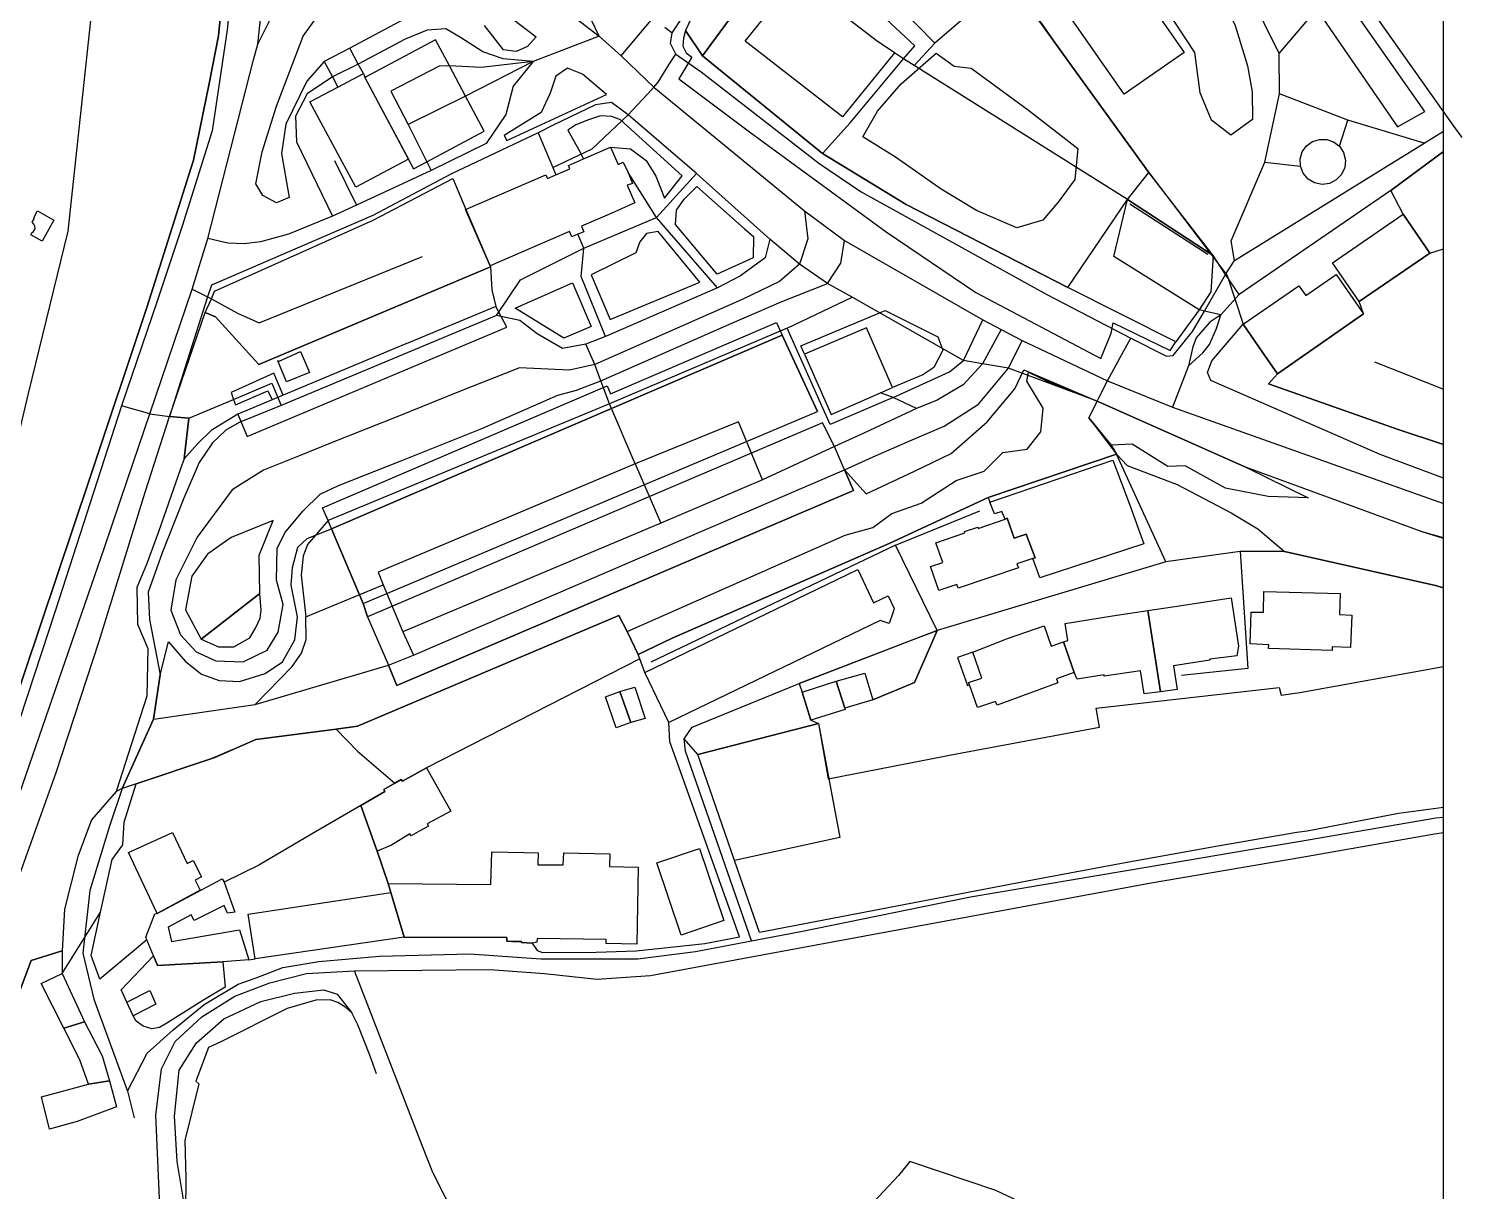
# Model space of a CAD drawing. Header units: millimetres. Extents: x 2635158 to 2636580, y 5834609 to 5836244.
# Drawn here: x 2636251 to 2636579.7, y 5835239.5 to 5835506.2 of the extents above; entities that cross this region are included whole.
import ezdxf

# ---------------------------------------------------------------- set-up
doc = ezdxf.new("R2010")
doc.units = ezdxf.units.MM
for name, color, linetype in [('IRT_OpenStreetMap_Vector geometry_amenity_car_wash', 44, 'Continuous'), ('IRT_OpenStreetMap_Vector geometry_amenity_fuel', 44, 'Continuous'), ('IRT_OpenStreetMap_Vector geometry_amenity_hospital', 44, 'Continuous'), ('IRT_OpenStreetMap_Vector geometry_amenity_parking', 44, 'Continuous'), ('IRT_OpenStreetMap_Vector geometry_amenity_school', 44, 'Continuous'), ('IRT_OpenStreetMap_Vector geometry_amenity_taxi', 44, 'Continuous'), ('IRT_OpenStreetMap_Vector geometry_barrier_fence', 90, 'Continuous'), ('IRT_OpenStreetMap_Vector geometry_barrier_kerb', 90, 'Continuous'), ('IRT_OpenStreetMap_Vector geometry_barrier_retaining_wall', 90, 'Continuous'), ('IRT_OpenStreetMap_Vector geometry_barrier_wall', 90, 'Continuous'), ('IRT_OpenStreetMap_Vector geometry_building_civic', 10, 'Continuous'), ('IRT_OpenStreetMap_Vector geometry_building_garage', 10, 'Continuous'), ('IRT_OpenStreetMap_Vector geometry_building_hospital', 10, 'Continuous'), ('IRT_OpenStreetMap_Vector geometry_building_industrial', 10, 'Continuous'), ('IRT_OpenStreetMap_Vector geometry_building_residential', 10, 'Continuous'), ('IRT_OpenStreetMap_Vector geometry_building_school', 10, 'Continuous'), ('IRT_OpenStreetMap_Vector geometry_building_service', 10, 'Continuous'), ('IRT_OpenStreetMap_Vector geometry_building_yes', 10, 'Continuous'), ('IRT_OpenStreetMap_Vector geometry_highway_platform', 220, 'Continuous'), ('IRT_OpenStreetMap_Vector geometry_highway_residential', 220, 'Continuous'), ('IRT_OpenStreetMap_Vector geometry_highway_secondary', 220, 'Continuous'), ('IRT_OpenStreetMap_Vector geometry_highway_secondary_link', 220, 'Continuous'), ('IRT_OpenStreetMap_Vector geometry_highway_service', 220, 'Continuous'), ('IRT_OpenStreetMap_Vector geometry_highway_steps', 220, 'Continuous'), ('IRT_OpenStreetMap_Vector geometry_landuse_grass', 60, 'Continuous'), ('IRT_OpenStreetMap_Vector geometry_landuse_residential', 60, 'Continuous'), ('IRT_OpenStreetMap_Vector geometry_leisure_garden', 82, 'Continuous'), ('IRT_OpenStreetMap_Vector geometry_leisure_pitch', 82, 'Continuous'), ('IRT_OpenStreetMap_Vector geometry_natural_cliff', 72, 'Continuous'), ('IRT_OpenStreetMap_Vector geometry_natural_scrub', 72, 'Continuous'), ('IRT_OpenStreetMap_Vector geometry_natural_wood', 72, 'Continuous'), ('IRT_OpenStreetMap_Vector geometry_unknown', 7, 'Continuous')]:
    doc.layers.add(name, color=color, linetype=linetype)
doc.layers.add('IRT_OpenStreetMap_Vector geometry_highway_footway', color=220, linetype='Continuous', lineweight=30)

msp = doc.modelspace()

# ---------------------------------------------------------------- linework, layer by layer
msp.add_lwpolyline([(2635161.27, 5834613.55), (2636575.35, 5834613.55), (2636575.35, 5836234.65), (2635161.27, 5836234.65)], close=True)
at = {"layer": 'IRT_OpenStreetMap_Vector geometry_amenity_car_wash'}
msp.add_lwpolyline([(2636327.73, 5835495.91), (2636326.57, 5835498.1), (2636324.65, 5835501.76), (2636318.78, 5835498.69), (2636320.63, 5835495.16), (2636321.85, 5835492.83), (2636327.73, 5835495.91)], dxfattribs=at)
at = {"layer": 'IRT_OpenStreetMap_Vector geometry_amenity_fuel'}
msp.add_lwpolyline([(2636339.25, 5835474.04), (2636342.28, 5835475.65), (2636355.45, 5835482.68), (2636351.13, 5835490.78), (2636347.45, 5835497.69), (2636344.26, 5835503.66), (2636328.05, 5835495.02), (2636339.25, 5835474.04)], dxfattribs=at)
at = {"layer": 'IRT_OpenStreetMap_Vector geometry_amenity_hospital'}
msp.add_lwpolyline([(2636452.23, 5835551.98), (2636453.94, 5835549.35), (2636473.34, 5835521.11), (2636489.55, 5835498.48), (2636507.81, 5835473.22), (2636525.74, 5835449.58), (2636529.45, 5835438.45), (2636533.82, 5835432.08), (2636537.28, 5835427.04), (2636535.24, 5835424.72), (2636564.96, 5835414.28), (2636575.35, 5835410.87)], dxfattribs=at)
at = {"layer": 'IRT_OpenStreetMap_Vector geometry_amenity_parking'}
for points in [[(2636540.38, 5835519.36), (2636564.79, 5835483.68), (2636571.1, 5835487.21), (2636545.86, 5835523.28), (2636540.38, 5835519.36)], [(2636348.21, 5835471.83), (2636351.31, 5835464.56), (2636356.87, 5835451.61), (2636303.78, 5835429.16), (2636293.84, 5835440.13), (2636291.43, 5835441.12), (2636292.89, 5835444.23), (2636293.61, 5835446.04), (2636329.94, 5835462.3), (2636348.21, 5835471.83)], [(2636514.01, 5835434.37), (2636489.21, 5835446.85), (2636502.89, 5835467.04), (2636522.59, 5835454.2), (2636522.01, 5835445.82), (2636519.33, 5835441.73), (2636514.01, 5835434.37)], [(2636303.96, 5835376.65), (2636303.81, 5835385.44), (2636307.08, 5835393.39), (2636297.45, 5835389.49), (2636292.02, 5835385.66), (2636288.39, 5835380.64), (2636286.94, 5835372.88), (2636290.54, 5835366.15), (2636303.96, 5835376.65)], [(2636459.26, 5835368.15), (2636427.63, 5835355.99), (2636428.35, 5835354.05), (2636436.13, 5835356.51), (2636442.7, 5835358.4), (2636444.52, 5835352.29), (2636454.1, 5835356.23), (2636457.82, 5835364.83), (2636459.26, 5835368.15)], [(2636427.63, 5835355.99), (2636428.35, 5835354.05), (2636430.34, 5835347.57), (2636432.05, 5835346.81), (2636404.43, 5835339.7), (2636401.27, 5835343.29), (2636403.1, 5835346.01), (2636427.63, 5835355.99)]]:
    msp.add_lwpolyline(points, dxfattribs=at)
at = {"layer": 'IRT_OpenStreetMap_Vector geometry_amenity_school'}
msp.add_lwpolyline([(2636413.95, 5835297.92), (2636399.66, 5835337.93), (2636398.02, 5835342.65), (2636397.76, 5835347.09), (2636392.24, 5835358.52), (2636391.14, 5835361.64), (2636342.21, 5835336.64), (2636336.72, 5835333.57), (2636336.4, 5835333.97), (2636334.98, 5835333.15), (2636332.43, 5835331.7), (2636332.64, 5835331.22), (2636327.12, 5835328.05), (2636330.89, 5835317.51), (2636333.42, 5835310.1), (2636334.04, 5835308.04), (2636337.08, 5835297.82), (2636360.59, 5835297.73), (2636360.6, 5835296.86), (2636361.98, 5835296.83), (2636363.96, 5835296.79), (2636363.96, 5835296.56), (2636366.46, 5835296.46), (2636367.59, 5835294.73), (2636368.81, 5835294.3), (2636381.08, 5835294.39), (2636390.3, 5835294.67), (2636406.03, 5835296.38), (2636413.95, 5835297.92)], dxfattribs=at)
at = {"layer": 'IRT_OpenStreetMap_Vector geometry_amenity_taxi'}
msp.add_lwpolyline([(2636428.85, 5835431.59), (2636434.96, 5835417.71), (2636446.28, 5835422.71), (2636449.03, 5835423.9), (2636443.07, 5835437.61), (2636428.85, 5835431.59)], dxfattribs=at)
at = {"layer": 'IRT_OpenStreetMap_Vector geometry_barrier_fence'}
for points in [[(2636224.56, 5835280.6), (2636249.97, 5835358.22), (2636265, 5835403.13), (2636278.12, 5835442.3), (2636288.82, 5835476.06), (2636292.37, 5835493.64), (2636294.52, 5835504.57), (2636295.93, 5835518.64), (2636295.76, 5835521.49), (2636294.22, 5835525.77)], [(2636514.01, 5835434.37), (2636489.21, 5835446.85), (2636452.18, 5835465.9), (2636432.98, 5835477.61), (2636405.49, 5835499.97), (2636416.57, 5835515.16)], [(2636293.61, 5835446.04), (2636329.94, 5835462.3), (2636348.21, 5835471.83), (2636351.31, 5835464.56)], [(2636328.68, 5835371.28), (2636327.68, 5835374.39), (2636320.44, 5835391.51), (2636423.72, 5835435.88), (2636431.87, 5835418.42)], [(2636537.28, 5835427.04), (2636535.24, 5835424.72), (2636564.96, 5835414.28), (2636575.35, 5835410.87)], [(2636390.76, 5835362.63), (2636398.5, 5835366.4), (2636448.31, 5835388.12), (2636470.94, 5835398.71), (2636471.37, 5835397.6)], [(2636391.14, 5835361.64), (2636390.76, 5835362.63), (2636388.2, 5835367.92), (2636386.3, 5835371.61), (2636326.4, 5835346.18), (2636321.51, 5835345.55)], [(2636392.24, 5835358.52), (2636391.14, 5835361.64), (2636342.21, 5835336.64)], [(2636434.27, 5835334.16), (2636463.74, 5835339.85), (2636496.49, 5835346.01), (2636495.73, 5835350.33), (2636537.71, 5835355.09), (2636538.13, 5835353.33), (2636542.43, 5835353.97), (2636575.35, 5835359.94)], [(2636366.46, 5835296.46), (2636367.59, 5835294.73), (2636368.81, 5835294.3), (2636381.08, 5835294.39), (2636390.3, 5835294.67), (2636406.03, 5835296.38), (2636413.95, 5835297.92), (2636399.66, 5835337.93), (2636398.02, 5835342.65), (2636397.76, 5835347.09)], [(2636575.35, 5835327.54), (2636565.01, 5835326.18), (2636544.07, 5835322.12), (2636541.75, 5835321.81), (2636523.59, 5835318.69), (2636502.42, 5835314.84), (2636481.55, 5835310.96), (2636418.58, 5835298.9), (2636412.84, 5835315.42), (2636404.43, 5835339.7), (2636432.05, 5835346.81), (2636434.27, 5835334.16)], [(2636278.08, 5835297.23), (2636267.33, 5835288.19), (2636265.31, 5835293.58), (2636267.44, 5835303.51), (2636270.13, 5835315.66), (2636272.62, 5835318.99), (2636272.86, 5835324.18), (2636275.63, 5835333.01), (2636292.53, 5835338.63), (2636303.09, 5835343.16), (2636321.51, 5835345.55), (2636326.38, 5835340.45), (2636334.98, 5835333.15)], [(2636327.12, 5835328.05), (2636315.86, 5835321.43), (2636303.75, 5835314.32), (2636295.85, 5835310.42)], [(2636333.42, 5835310.1), (2636330.89, 5835317.51)], [(2636273.51, 5835282.9), (2636272.2, 5835285.72), (2636279.62, 5835293.51)], [(2636295.53, 5835292.15), (2636296.04, 5835286.37), (2636291.32, 5835283.52), (2636282.7, 5835278.05), (2636280.99, 5835277.05), (2636279.23, 5835276.78), (2636277.28, 5835277.38), (2636275.68, 5835278.51), (2636274.94, 5835279.77)], [(2636301.48, 5835292.64), (2636302.94, 5835292.87)]]:
    msp.add_lwpolyline(points, dxfattribs=at)
at = {"layer": 'IRT_OpenStreetMap_Vector geometry_barrier_kerb'}
msp.add_lwpolyline([(2636503.47, 5835466.04), (2636521.32, 5835454.51)], dxfattribs=at)
at = {"layer": 'IRT_OpenStreetMap_Vector geometry_barrier_retaining_wall'}
msp.add_lwpolyline([(2636438.05, 5835405.01), (2636440.08, 5835400.27), (2636335.39, 5835355.56), (2636333.47, 5835360.22)], dxfattribs=at)
at = {"layer": 'IRT_OpenStreetMap_Vector geometry_barrier_wall'}
for points in [[(2636384.41, 5835479.04), (2636388.96, 5835478.67), (2636392.59, 5835475.95), (2636394.8, 5835472.36), (2636396.74, 5835467.34)], [(2636356.8, 5835451.81), (2636356.87, 5835451.61), (2636357.21, 5835446.31), (2636358.08, 5835442.53)], [(2636358.08, 5835442.53), (2636337.57, 5835433.95), (2636337.48, 5835433.91), (2636309.34, 5835422.14)], [(2636309.34, 5835422.14), (2636307.2, 5835427.21), (2636297.4, 5835422.78)], [(2636306.79, 5835421.07), (2636298.93, 5835417.79), (2636292.81, 5835414.06), (2636289.71, 5835410.99), (2636286.64, 5835407.57), (2636285.77, 5835405.28), (2636283.03, 5835397.37), (2636280.79, 5835390.83), (2636278, 5835383.31), (2636275.76, 5835378.01), (2636275.97, 5835369.62)], [(2636444.52, 5835352.29), (2636454.1, 5835356.23), (2636457.82, 5835364.83)], [(2636330.74, 5835266.42), (2636329.25, 5835270.74), (2636326.45, 5835277.7), (2636325.05, 5835280.42), (2636323.7, 5835281.68), (2636321.91, 5835282.85), (2636320.15, 5835283.46), (2636316.8, 5835283.33), (2636310.25, 5835281.45), (2636295.07, 5835273.77), (2636292.2, 5835272.52), (2636289.35, 5835264.74), (2636290.01, 5835264.17), (2636286.8, 5835251.14), (2636287, 5835242.51), (2636286.93, 5835234.84), (2636286.92, 5835234.01), (2636285.63, 5835223.16), (2636284.02, 5835223.54)]]:
    msp.add_lwpolyline(points, dxfattribs=at)
at = {"layer": 'IRT_OpenStreetMap_Vector geometry_building_civic'}
for points in [[(2636326.03, 5835469.84), (2636315.44, 5835489.41), (2636321.85, 5835492.83), (2636327.73, 5835495.91), (2636328.05, 5835495.02), (2636338.09, 5835476.33), (2636326.03, 5835469.84)], [(2636356.8, 5835451.81), (2636351.11, 5835464.73), (2636369.59, 5835472.66), (2636369.91, 5835471.89), (2636371.86, 5835472.73), (2636375.07, 5835474.11), (2636374.73, 5835474.87), (2636378.23, 5835476.38), (2636384.41, 5835479.04), (2636386.11, 5835475.1), (2636387.33, 5835475.62), (2636388.42, 5835473.21), (2636389.42, 5835470.73), (2636388.21, 5835470.3), (2636389.99, 5835466.25), (2636386.26, 5835464.62), (2636384.84, 5835464.01), (2636383.06, 5835463.23), (2636377.76, 5835460.93), (2636378.24, 5835459.6), (2636376.91, 5835459.09), (2636375.49, 5835458.44), (2636374.98, 5835459.69), (2636371.1, 5835458.01), (2636356.8, 5835451.81)], [(2636549.9, 5835452.53), (2636566.14, 5835463.65), (2636572.25, 5835454.74), (2636556.01, 5835443.61), (2636549.9, 5835452.53)], [(2636474.84, 5835393.73), (2636474.07, 5835395.43), (2636472.44, 5835394.9), (2636471.37, 5835397.6), (2636499.57, 5835407.27), (2636503.35, 5835397.11), (2636506.65, 5835388.05), (2636482.83, 5835380.21), (2636482.27, 5835381.76), (2636481.24, 5835384.69), (2636481.74, 5835384.86), (2636479.68, 5835390.25), (2636476.91, 5835389.31), (2636475.34, 5835393.9), (2636474.84, 5835393.73)], [(2636342.21, 5835336.64), (2636347.82, 5835326.72), (2636342.39, 5835323.82), (2636342.68, 5835323.31), (2636340.83, 5835322.26), (2636338.67, 5835321.04), (2636338.38, 5835321.55), (2636334.21, 5835318.91), (2636330.89, 5835317.51), (2636327.12, 5835328.05), (2636332.64, 5835331.22), (2636332.43, 5835331.7), (2636334.98, 5835333.15), (2636336.4, 5835333.97), (2636336.72, 5835333.57), (2636342.21, 5835336.64)]]:
    msp.add_lwpolyline(points, dxfattribs=at)
at = {"layer": 'IRT_OpenStreetMap_Vector geometry_building_garage'}
for points in [[(2636430.34, 5835347.57), (2636428.35, 5835354.05), (2636436.13, 5835356.51), (2636438.12, 5835350.34), (2636438.2, 5835350.04), (2636430.34, 5835347.57)], [(2636273.51, 5835282.9), (2636278.78, 5835285.55), (2636280.13, 5835282.44), (2636274.94, 5835279.77), (2636273.51, 5835282.9)]]:
    msp.add_lwpolyline(points, dxfattribs=at)
at = {"layer": 'IRT_OpenStreetMap_Vector geometry_building_hospital'}
for points in [[(2636497.47, 5835583.22), (2636499.53, 5835580.26), (2636501.38, 5835577.6), (2636507.74, 5835568.48), (2636478.48, 5835548.14), (2636492.88, 5835527.49), (2636495.85, 5835529.56), (2636515.91, 5835500.78), (2636502.18, 5835491.22), (2636482.47, 5835519.49), (2636480.83, 5835518.35), (2636457.22, 5835552.22), (2636464.46, 5835557.26), (2636465.61, 5835555.61), (2636492.76, 5835574.49), (2636490.2, 5835578.17), (2636497.47, 5835583.22)], [(2636557.06, 5835440.81), (2636537.28, 5835427.04), (2636533.82, 5835432.08), (2636529.45, 5835438.45), (2636542.23, 5835447.25), (2636543.78, 5835445.03), (2636550.74, 5835449.85), (2636557.06, 5835440.81)]]:
    msp.add_lwpolyline(points, dxfattribs=at)
at = {"layer": 'IRT_OpenStreetMap_Vector geometry_building_industrial'}
msp.add_lwpolyline([(2636441.08, 5835382.17), (2636444.7, 5835374.52), (2636448.08, 5835376.13), (2636449.46, 5835373.22), (2636449.38, 5835372.88), (2636449, 5835371.78), (2636448.27, 5835369.76), (2636446.19, 5835370.47), (2636397.76, 5835347.09), (2636392.24, 5835358.52), (2636441.08, 5835382.17)], dxfattribs=at)
at = {"layer": 'IRT_OpenStreetMap_Vector geometry_building_residential'}
for points in [[(2636457.79, 5835382.81), (2636460.55, 5835383.74), (2636458.99, 5835388.31), (2636465.66, 5835390.55), (2636465.56, 5835390.86), (2636468.59, 5835391.89), (2636468.69, 5835391.6), (2636474.84, 5835393.73), (2636475.34, 5835393.9), (2636476.91, 5835389.31), (2636479.68, 5835390.25), (2636481.74, 5835384.86), (2636481.24, 5835384.69), (2636477.58, 5835383.44), (2636477.89, 5835382.53), (2636464.1, 5835377.84), (2636463.79, 5835378.73), (2636459.7, 5835377.36), (2636457.79, 5835382.81)], [(2636507.59, 5835372.72), (2636515.27, 5835373.91), (2636526.67, 5835375.67), (2636528.37, 5835364.54), (2636527.98, 5835362.36), (2636521.76, 5835361.58), (2636521.78, 5835361.36), (2636513.46, 5835360.06), (2636514.27, 5835354.65), (2636510.51, 5835354.12), (2636507.59, 5835372.72)], [(2636551.68, 5835376.62), (2636551.5, 5835371.8), (2636554.32, 5835371.7), (2636554.04, 5835364.29), (2636549.83, 5835364.42), (2636549.81, 5835363.56), (2636535.28, 5835364.03), (2636535.33, 5835364.9), (2636531.06, 5835365.13), (2636531.25, 5835372.37), (2636534.12, 5835372.35), (2636534.21, 5835377.13), (2636542.87, 5835376.88), (2636551.68, 5835376.62)], [(2636488.25, 5835365.57), (2636489.22, 5835365.84), (2636488.6, 5835369.76), (2636499.45, 5835371.49), (2636507.59, 5835372.72), (2636510.51, 5835354.12), (2636506.75, 5835353.6), (2636505.89, 5835358.94), (2636497.58, 5835357.68), (2636497.55, 5835358.02), (2636491.38, 5835357.01), (2636490.72, 5835358.5), (2636488.25, 5835365.57)], [(2636486.95, 5835356.17), (2636473.02, 5835351.03), (2636472.64, 5835351.89), (2636468.5, 5835350.47), (2636466.67, 5835355.66), (2636466.47, 5835356.21), (2636469.51, 5835357.25), (2636467.46, 5835363.22), (2636475.43, 5835366.29), (2636483.82, 5835369.23), (2636485.45, 5835364.6), (2636488.25, 5835365.57), (2636490.72, 5835358.5), (2636486.64, 5835357.08), (2636486.95, 5835356.17)], [(2636280.49, 5835303.27), (2636273.88, 5835317.22), (2636283.94, 5835321.84), (2636287.33, 5835314.7), (2636288.69, 5835315.41), (2636290.61, 5835311.66), (2636289.16, 5835310.92), (2636290.28, 5835308.6), (2636280.49, 5835303.27)], [(2636295.85, 5835310.42), (2636298.3, 5835303.57), (2636296.56, 5835303.29), (2636295.8, 5835305.07), (2636288.94, 5835301.61), (2636288.25, 5835302.94), (2636282.99, 5835300.14), (2636283.71, 5835296.84), (2636299.33, 5835299.49), (2636301.48, 5835292.64), (2636295.53, 5835292.15), (2636280.56, 5835291.29), (2636279.62, 5835293.51), (2636278.08, 5835297.23), (2636277.89, 5835297.78), (2636279.93, 5835303.19), (2636280.49, 5835303.27), (2636295.36, 5835311.22), (2636295.85, 5835310.42)], [(2636334.04, 5835308.04), (2636337.08, 5835297.82), (2636302.94, 5835292.87), (2636301.35, 5835303.09), (2636334.04, 5835308.04)], [(2636253.85, 5835287.17), (2636258.67, 5835289.47), (2636263.83, 5835278.36), (2636259.07, 5835276.95), (2636253.85, 5835287.17)], [(2636267.84, 5835270.55), (2636269.56, 5835264.84), (2636264.75, 5835264.09), (2636262.76, 5835269.7), (2636259.07, 5835276.95), (2636263.83, 5835278.36), (2636267.84, 5835270.55)], [(2636255.78, 5835253.73), (2636253.93, 5835261.15), (2636264.75, 5835264.09), (2636269.56, 5835264.84), (2636271.1, 5835258.89), (2636262.11, 5835255.5), (2636255.78, 5835253.73)]]:
    msp.add_lwpolyline(points, dxfattribs=at)
at = {"layer": 'IRT_OpenStreetMap_Vector geometry_building_school'}
msp.add_lwpolyline([(2636366.46, 5835296.46), (2636363.96, 5835296.56), (2636363.96, 5835296.79), (2636361.98, 5835296.83), (2636360.6, 5835296.86), (2636360.59, 5835297.73), (2636337.08, 5835297.82), (2636334.04, 5835308.04), (2636333.42, 5835310.1), (2636356.99, 5835309.91), (2636357.17, 5835317.41), (2636364.62, 5835317.25), (2636367.79, 5835317.18), (2636367.73, 5835314.4), (2636373.5, 5835314.37), (2636373.68, 5835317.19), (2636384.22, 5835316.96), (2636384.16, 5835314.02), (2636390.72, 5835313.83), (2636390.4, 5835296.22), (2636383.39, 5835296.37), (2636383.37, 5835297.25), (2636367.54, 5835297.54), (2636367.52, 5835296.68), (2636366.46, 5835296.46)], dxfattribs=at)
at = {"layer": 'IRT_OpenStreetMap_Vector geometry_building_service'}
msp.add_lwpolyline([(2636313.35, 5835432.19), (2636315.36, 5835427.38), (2636310.08, 5835425.18), (2636308.11, 5835430.05), (2636308.37, 5835430.11), (2636308.43, 5835429.97), (2636313.35, 5835432.19)], dxfattribs=at)
at = {"layer": 'IRT_OpenStreetMap_Vector geometry_building_yes'}
for points in [[(2636256.8, 5835462.31), (2636254.07, 5835457.47), (2636251.48, 5835458.94), (2636251.83, 5835459.53), (2636251.97, 5835459.45), (2636252.49, 5835460.34), (2636252.44, 5835460.9), (2636252.21, 5835461.39), (2636251.77, 5835461.84), (2636252.31, 5835462.77), (2636252.19, 5835462.85), (2636253.05, 5835464.42), (2636256.8, 5835462.31)], [(2636466.67, 5835355.66), (2636466.47, 5835356.21), (2636469.51, 5835357.25), (2636467.46, 5835363.22), (2636463.96, 5835361.98), (2636466.23, 5835355.51), (2636466.67, 5835355.66)], [(2636442.7, 5835358.4), (2636444.52, 5835352.29), (2636438.12, 5835350.34), (2636436.13, 5835356.51), (2636442.7, 5835358.4)], [(2636386.53, 5835354.17), (2636389.03, 5835347.06), (2636385.67, 5835345.84), (2636383.25, 5835352.97), (2636386.53, 5835354.17)], [(2636389.98, 5835355.18), (2636392.33, 5835348.01), (2636389.03, 5835347.06), (2636386.53, 5835354.17), (2636389.98, 5835355.18)]]:
    msp.add_lwpolyline(points, dxfattribs=at)
at = {"layer": 'IRT_OpenStreetMap_Vector geometry_highway_footway'}
for points in [[(2636397.78, 5835497.93), (2636399.37, 5835500.41), (2636398.11, 5835502.79), (2636398.55, 5835505.3), (2636408.46, 5835520.2), (2636447.79, 5835577.84), (2636453.11, 5835585.27), (2636459.22, 5835594.53), (2636462.27, 5835599.68)], [(2636513.35, 5835431.24), (2636517.83, 5835436.72), (2636520.55, 5835441.44), (2636525.4, 5835449.85), (2636527.41, 5835453.04), (2636526.68, 5835457.54), (2636534.4, 5835475.62), (2636537.76, 5835491.26), (2636537.69, 5835500.54), (2636517.16, 5835542.23), (2636516.29, 5835547.82), (2636517.06, 5835551.68)], [(2636537.69, 5835500.54), (2636553.14, 5835518.75), (2636561.99, 5835525.55)], [(2636298.03, 5835521.13), (2636296.48, 5835506), (2636293.07, 5835482.82), (2636286.19, 5835460.94), (2636280.47, 5835443.7), (2636272.3, 5835419.73), (2636257.14, 5835372.84), (2636247.29, 5835342.78), (2636238.1, 5835316.43), (2636225.94, 5835279.85), (2636221.25, 5835260.58), (2636218.87, 5835248.92)], [(2636396.83, 5835506.57), (2636398.55, 5835505.3)], [(2636458.73, 5835502.89), (2636454.03, 5835497.77)], [(2636390.52, 5835488.67), (2636392.89, 5835491.18), (2636394.29, 5835492.82), (2636395.35, 5835493.99), (2636397.78, 5835497.93)], [(2636399.37, 5835500.41), (2636405.14, 5835496.35), (2636432.12, 5835475.35), (2636441.82, 5835468.76), (2636484.4, 5835445.21), (2636503.65, 5835435.19), (2636511.83, 5835431.07), (2636513.35, 5835431.24)], [(2636570.95, 5835479.95), (2636553.45, 5835485.27), (2636537.76, 5835491.26)], [(2636404.13, 5835472.98), (2636388.44, 5835486.46), (2636384.63, 5835489.27), (2636380.95, 5835488.74), (2636371.24, 5835484.07), (2636367.8, 5835482.35), (2636347.97, 5835472.92), (2636329.91, 5835463.37), (2636292.92, 5835447.42), (2636291.98, 5835444.74), (2636283.26, 5835417.29)], [(2636388.44, 5835486.46), (2636390.52, 5835488.67)], [(2636371.15, 5835474.39), (2636380.18, 5835478.66), (2636388.44, 5835486.46)], [(2636551.5, 5835479.25), (2636553.45, 5835485.27)], [(2636367.8, 5835482.35), (2636371.15, 5835474.39), (2636371.86, 5835472.73)], [(2636550.79, 5835471.54), (2636549.24, 5835470.74), (2636547.52, 5835470.5), (2636545.81, 5835470.85), (2636544.32, 5835471.73), (2636543.19, 5835473.05), (2636542.57, 5835474.67), (2636542.51, 5835476.34), (2636542.99, 5835477.96), (2636543.96, 5835479.32), (2636545.31, 5835480.33), (2636546.91, 5835480.84), (2636548.59, 5835480.82), (2636550.18, 5835480.27), (2636551.5, 5835479.25), (2636552.46, 5835477.79), (2636552.88, 5835476.1), (2636552.72, 5835474.37), (2636551.99, 5835472.8), (2636550.79, 5835471.54)], [(2636570.95, 5835479.95), (2636575.35, 5835482.7)], [(2636527.41, 5835453.04), (2636570.95, 5835479.95)], [(2636534.4, 5835475.62), (2636542.57, 5835474.67)], [(2636420.9, 5835457.95), (2636419.81, 5835453.65), (2636414.16, 5835449.5), (2636408.95, 5835446.74), (2636394.94, 5835462.89), (2636388.42, 5835473.21)], [(2636394.94, 5835462.89), (2636404.13, 5835472.98)], [(2636420.9, 5835457.95), (2636404.13, 5835472.98)], [(2636358.24, 5835440.41), (2636363.72, 5835448.6), (2636378.31, 5835455.88), (2636394.94, 5835462.89)], [(2636383.23, 5835435.63), (2636377.63, 5835449.35), (2636378.31, 5835455.88), (2636376.91, 5835459.09)], [(2636439.76, 5835444.63), (2636434.14, 5835447.77), (2636427.74, 5835452.22), (2636420.9, 5835457.95)], [(2636408.95, 5835446.74), (2636383.23, 5835435.63), (2636378.76, 5835433.83), (2636373.36, 5835432.88), (2636367.56, 5835436.21), (2636363.61, 5835439.26), (2636358.24, 5835440.41), (2636308.92, 5835419.77), (2636299.28, 5835415.86), (2636296.22, 5835414.13), (2636293.11, 5835411.25), (2636290.05, 5835406.74), (2636286.56, 5835398.53), (2636281.62, 5835385.99), (2636278.37, 5835376.95), (2636278.73, 5835370.69), (2636281.11, 5835358), (2636279.63, 5835347.85), (2636302.89, 5835351.19), (2636311.4, 5835359.93), (2636313.52, 5835362.94), (2636314.58, 5835366.12), (2636314.55, 5835371.33), (2636332.27, 5835378.66)], [(2636449.21, 5835421.63), (2636434.78, 5835415.45), (2636424.86, 5835437.49), (2636439.76, 5835444.63)], [(2636575.35, 5835389.28), (2636570.45, 5835390.76), (2636530.22, 5835405.56), (2636495.98, 5835420.78), (2636475.6, 5835428.34), (2636469.64, 5835429.34), (2636465.3, 5835430.08), (2636439.76, 5835444.63)], [(2636449.21, 5835421.63), (2636462.12, 5835427.53), (2636465.3, 5835430.08), (2636469.76, 5835439.4)], [(2636424.86, 5835437.49), (2636384.17, 5835420.19), (2636319.64, 5835393.36), (2636314.96, 5835387.93), (2636313.95, 5835385.24), (2636313.49, 5835380.88), (2636314.55, 5835371.33)], [(2636501.24, 5835430.77), (2636503.65, 5835435.19)], [(2636390.05, 5835406.37), (2636384.17, 5835420.19), (2636382.21, 5835425.47), (2636380.82, 5835429.16), (2636378.76, 5835433.83)], [(2636496.35, 5835421.51), (2636498.33, 5835425.42), (2636501.24, 5835430.77)], [(2636278.77, 5835417.84), (2636272.3, 5835419.73)], [(2636495.98, 5835420.78), (2636496.35, 5835421.51)], [(2636278.77, 5835417.84), (2636283.26, 5835417.29)], [(2636511.67, 5835383.95), (2636500.36, 5835408.63)], [(2636528.71, 5835386.26), (2636530.53, 5835359.46), (2636515.29, 5835357.85)], [(2636302.89, 5835351.19), (2636333.47, 5835360.22), (2636339.24, 5835362.47)], [(2636279.63, 5835347.85), (2636272.41, 5835331.95), (2636269.51, 5835323.28), (2636264.99, 5835308.54), (2636263.4, 5835294.13), (2636265.93, 5835283.6), (2636273.65, 5835262.5), (2636275.18, 5835256.36)], [(2636416.74, 5835296.96), (2636401.61, 5835340.5), (2636401.27, 5835343.29)], [(2636273.65, 5835262.5), (2636278.16, 5835271.17), (2636284.11, 5835276.57), (2636291.24, 5835282.38), (2636299.05, 5835287.03), (2636303.15, 5835288.45), (2636309.29, 5835290.85), (2636317.53, 5835292.2), (2636331.45, 5835293.47), (2636352.12, 5835293.98), (2636368.41, 5835292.87), (2636390.68, 5835292.83), (2636403.87, 5835294.51), (2636416.74, 5835296.96), (2636428, 5835299.14), (2636466.9, 5835307.04), (2636507.63, 5835313.97), (2636531.49, 5835318.03), (2636542.11, 5835319.77), (2636573.59, 5835325.18), (2636575.35, 5835325.36)]]:
    msp.add_lwpolyline(points, dxfattribs=at)
at = {"layer": 'IRT_OpenStreetMap_Vector geometry_highway_platform'}
for points in [[(2636298.93, 5835417.79), (2636301.06, 5835412.7), (2636360.61, 5835437.78), (2636358.08, 5835442.53), (2636337.57, 5835433.95), (2636337.48, 5835433.91), (2636309.34, 5835422.14), (2636306.79, 5835421.07), (2636298.93, 5835417.79)], [(2636320.44, 5835391.51), (2636319.64, 5835393.36), (2636318.38, 5835396.29), (2636383.59, 5835424.28), (2636384.38, 5835422.44), (2636422.46, 5835438.8), (2636423.72, 5835435.88), (2636320.44, 5835391.51)]]:
    msp.add_lwpolyline(points, dxfattribs=at)
at = {"layer": 'IRT_OpenStreetMap_Vector geometry_highway_residential'}
for points in [[(2636386.83, 5835499.98), (2636394.13, 5835508.67), (2636403.68, 5835521.19)], [(2636575.35, 5835377.97), (2636573.51, 5835378.45), (2636538.94, 5835386.29), (2636528.71, 5835386.26), (2636511.67, 5835383.95), (2636459.26, 5835368.15), (2636449.73, 5835387.73)], [(2636401.27, 5835343.29), (2636403.1, 5835346.01), (2636427.63, 5835355.99), (2636455.03, 5835366.53), (2636459.26, 5835368.15)], [(2636281.56, 5835225.7), (2636280.12, 5835256.98), (2636281.42, 5835267.63), (2636284.57, 5835273.88), (2636290.67, 5835279.55), (2636298.3, 5835284.28), (2636306.28, 5835287.36), (2636314.67, 5835289.49), (2636325.68, 5835290.07), (2636356.69, 5835290.4), (2636369.28, 5835289.49), (2636381.29, 5835288.18), (2636393.53, 5835288.98), (2636508.31, 5835310.25), (2636542.85, 5835316.15), (2636573.32, 5835321.55), (2636575.35, 5835321.79)], [(2636469.54, 5835074.18), (2636384.1, 5835172.15), (2636361.85, 5835209.19), (2636357.47, 5835216.59), (2636349.29, 5835232.66), (2636343.62, 5835243.8), (2636341.2, 5835250.04), (2636334.4, 5835267.59), (2636325.68, 5835290.07)]]:
    msp.add_lwpolyline(points, dxfattribs=at)
at = {"layer": 'IRT_OpenStreetMap_Vector geometry_highway_secondary'}
for points in [[(2636303.52, 5835502.65), (2636305.76, 5835523.29), (2636305.33, 5835535.44), (2636302.37, 5835561.26)], [(2636381.8, 5835504.49), (2636386.83, 5835499.98)], [(2636292.06, 5835458.11), (2636302.56, 5835499.09), (2636303.52, 5835502.65)], [(2636386.83, 5835499.98), (2636394.29, 5835492.82), (2636428.84, 5835464.43)], [(2636428.84, 5835464.43), (2636438.07, 5835457.61)], [(2636268.38, 5835387.2), (2636273.67, 5835402.82), (2636278.77, 5835417.84), (2636288.51, 5835446.48), (2636292.06, 5835458.11)], [(2636438.07, 5835457.61), (2636469.76, 5835439.4)], [(2636469.76, 5835439.4), (2636473.98, 5835437.24), (2636478.79, 5835434.66), (2636498.33, 5835425.42), (2636513.2, 5835419.42)], [(2636513.2, 5835419.42), (2636575.35, 5835397.3)], [(2636226.46, 5835258.28), (2636228.61, 5835268.27), (2636231.26, 5835277.7), (2636235.15, 5835289.18), (2636242.54, 5835310.97), (2636247.46, 5835326.46), (2636268.38, 5835387.2)]]:
    msp.add_lwpolyline(points, dxfattribs=at)
at = {"layer": 'IRT_OpenStreetMap_Vector geometry_highway_secondary_link'}
for points in [[(2636381.8, 5835504.49), (2636376.2, 5835516.21), (2636364.77, 5835531.12), (2636354.53, 5835541.72), (2636341.76, 5835555.18), (2636329.61, 5835567.96), (2636295.34, 5835603.98), (2636270.21, 5835626.6)], [(2636303.52, 5835502.65), (2636308.96, 5835513.63), (2636313.76, 5835519.73), (2636323.28, 5835525.9), (2636331.93, 5835529.35), (2636341.36, 5835530.45), (2636350.38, 5835528.78)], [(2636350.38, 5835528.78), (2636381.8, 5835504.49)]]:
    msp.add_lwpolyline(points, dxfattribs=at)
at = {"layer": 'IRT_OpenStreetMap_Vector geometry_highway_service'}
for points in [[(2636522.59, 5835454.2), (2636507.81, 5835473.22), (2636501.15, 5835482.44), (2636489.55, 5835498.48), (2636473.34, 5835521.11), (2636453.94, 5835549.35)], [(2636579.68, 5835481.28), (2636577.59, 5835484.11), (2636553.14, 5835518.75), (2636546.78, 5835527.42)], [(2636451.56, 5835499.33), (2636449.49, 5835500.71), (2636445.32, 5835503.51), (2636426.75, 5835517.91), (2636421.68, 5835511.34), (2636416.57, 5835515.16)], [(2636449.49, 5835500.71), (2636437.54, 5835485.97), (2636415.26, 5835503.35), (2636421.68, 5835511.34)], [(2636381.8, 5835504.49), (2636366.64, 5835498.71), (2636362.04, 5835493.02), (2636360.37, 5835486.55), (2636355.85, 5835479.85), (2636343.27, 5835473.66), (2636326.17, 5835465.73), (2636320.64, 5835463.25), (2636310.6, 5835459.12), (2636304.16, 5835457.34), (2636300.44, 5835456.89), (2636296.63, 5835457), (2636292.06, 5835458.11)], [(2636366.64, 5835498.71), (2636359.76, 5835499.34), (2636355.1, 5835500.95), (2636350, 5835504.24), (2636346.6, 5835506.23), (2636342.39, 5835505.86), (2636337.34, 5835503.79), (2636326.57, 5835498.1)], [(2636326.57, 5835498.1), (2636320.63, 5835495.16)], [(2636347.45, 5835497.69), (2636345.09, 5835497.65), (2636334.04, 5835491.91), (2636338, 5835484.23)], [(2636366.64, 5835498.71), (2636354.75, 5835497.3), (2636347.45, 5835497.69)], [(2636366.64, 5835498.71), (2636351.13, 5835490.78)], [(2636502.89, 5835467.04), (2636454.03, 5835497.77), (2636451.56, 5835499.33)], [(2636320.63, 5835495.16), (2636314.86, 5835491.28), (2636312.18, 5835486.17), (2636312.4, 5835480.26), (2636320.64, 5835463.25)], [(2636351.13, 5835490.78), (2636338, 5835484.23), (2636342.28, 5835475.65)], [(2636575.35, 5835478.07), (2636563.26, 5835469.11), (2636528.53, 5835445.21)], [(2636321.08, 5835475.95), (2636326.17, 5835465.73)], [(2636342.28, 5835475.65), (2636343.27, 5835473.66)], [(2636428.84, 5835464.43), (2636429.62, 5835458.03), (2636427.74, 5835452.22), (2636423.1, 5835448.23), (2636414.59, 5835444.13), (2636380.82, 5835429.16), (2636374.98, 5835427.91), (2636363.51, 5835428.45), (2636356.93, 5835425.83), (2636350.57, 5835423.28), (2636343.71, 5835420.53), (2636335.98, 5835417.44), (2636328.28, 5835414.35), (2636320.55, 5835411.26), (2636312.89, 5835408.19), (2636304.87, 5835404.97), (2636297.65, 5835400.43)], [(2636519.33, 5835441.73), (2636499.82, 5835453.95), (2636502.89, 5835467.04)], [(2636522.59, 5835454.2), (2636502.89, 5835467.04)], [(2636317.85, 5835399.43), (2636322.02, 5835401.44), (2636336.14, 5835407), (2636354.92, 5835414.48), (2636372.34, 5835422.14), (2636376.62, 5835423.31), (2636382.21, 5835425.47), (2636412.19, 5835438.65), (2636423.55, 5835443.59), (2636434.14, 5835447.77), (2636437.21, 5835452.4), (2636438.07, 5835457.61)], [(2636292.89, 5835444.23), (2636298.87, 5835440.97), (2636303.82, 5835438.76), (2636341.26, 5835453.94)], [(2636525.4, 5835449.85), (2636522.59, 5835454.2)], [(2636528.53, 5835445.21), (2636525.4, 5835449.85)], [(2636288.51, 5835446.48), (2636291.98, 5835444.74), (2636292.89, 5835444.23)], [(2636528.53, 5835445.21), (2636524.32, 5835440.56)], [(2636524.32, 5835440.56), (2636520.55, 5835441.44), (2636519.33, 5835441.73)], [(2636516.88, 5835428.85), (2636520.15, 5835431.87), (2636521.73, 5835433.78), (2636523.35, 5835437.42), (2636524.32, 5835440.56)], [(2636524.32, 5835440.56), (2636521.8, 5835438.87), (2636518.66, 5835435.3), (2636517.91, 5835433.26), (2636516.88, 5835428.85)], [(2636473.98, 5835437.24), (2636469.64, 5835429.34), (2636465.22, 5835424.51), (2636459.27, 5835421.01), (2636454.51, 5835419.1), (2636442.46, 5835413.46), (2636435.77, 5835410.36), (2636419.27, 5835402.75), (2636395.91, 5835392.79), (2636336.8, 5835367.83), (2636339.24, 5835362.47), (2636438.05, 5835405.01), (2636444.59, 5835408.02), (2636452.51, 5835411.46), (2636460.9, 5835415.06), (2636468.78, 5835420.11), (2636475.6, 5835428.34), (2636478.79, 5835434.66)], [(2636516.88, 5835428.85), (2636513.2, 5835419.42)], [(2636454.51, 5835419.1), (2636449.21, 5835421.63), (2636446.28, 5835422.71)], [(2636419.27, 5835402.75), (2636413.71, 5835416.06), (2636390.05, 5835406.37), (2636331.13, 5835381.51), (2636332.27, 5835378.66), (2636336.8, 5835367.83)], [(2636297.65, 5835400.43), (2636289.61, 5835389.61), (2636284.76, 5835379.75), (2636283.6, 5835372.86), (2636285.77, 5835367.16), (2636289.38, 5835363.24), (2636293.92, 5835361.17), (2636300.2, 5835360.94), (2636305.69, 5835363.66), (2636308.2, 5835367.81), (2636309.33, 5835374.12), (2636307.8, 5835379.69), (2636307.97, 5835386.95), (2636309.71, 5835390.6), (2636313.86, 5835395.53), (2636317.85, 5835399.43)], [(2636449.73, 5835387.73), (2636469.05, 5835395.59)], [(2636449.73, 5835387.73), (2636393.66, 5835360.92)]]:
    msp.add_lwpolyline(points, dxfattribs=at)
at = {"layer": 'IRT_OpenStreetMap_Vector geometry_highway_steps'}
for points in [[(2636283.26, 5835417.29), (2636287.74, 5835416.88), (2636297.94, 5835421.18), (2636306.76, 5835424.9), (2636308.92, 5835419.77)], [(2636500.36, 5835408.63), (2636499.18, 5835410.71), (2636494.07, 5835416.92), (2636495.98, 5835420.78)], [(2636390.05, 5835406.37), (2636395.91, 5835392.79)]]:
    msp.add_lwpolyline(points, dxfattribs=at)
at = {"layer": 'IRT_OpenStreetMap_Vector geometry_landuse_grass'}
for points in [[(2636440.57, 5835563.12), (2636402.76, 5835508.28), (2636401.57, 5835505.81), (2636405.49, 5835499.97), (2636432.98, 5835477.61), (2636452.18, 5835465.9), (2636489.21, 5835446.85), (2636502.89, 5835467.04), (2636507.81, 5835473.22), (2636501.15, 5835482.44), (2636489.55, 5835498.48), (2636453.94, 5835549.35), (2636452.23, 5835551.98), (2636444.52, 5835558.81), (2636440.57, 5835563.12)], [(2636401.57, 5835505.81), (2636401.16, 5835504.04), (2636400.97, 5835502.25), (2636401.72, 5835500.72), (2636403.06, 5835499.69), (2636400.08, 5835494.72), (2636416.23, 5835482.6), (2636447.59, 5835459.65), (2636468.11, 5835445.7), (2636496.82, 5835430.59), (2636499.2, 5835436.34), (2636499.66, 5835438.74), (2636512.73, 5835432.39), (2636514.01, 5835434.37), (2636489.21, 5835446.85), (2636452.18, 5835465.9), (2636432.98, 5835477.61), (2636405.49, 5835499.97), (2636401.57, 5835505.81)], [(2636396.74, 5835467.34), (2636400.8, 5835472.49), (2636386.71, 5835485.31), (2636384.66, 5835486.1), (2636382.12, 5835486.27), (2636379.31, 5835485.35), (2636376.43, 5835484.14), (2636374.6, 5835482.94), (2636377.16, 5835478.41), (2636378.23, 5835476.38), (2636384.41, 5835479.04), (2636388.96, 5835478.67), (2636392.59, 5835475.95), (2636394.8, 5835472.36), (2636396.74, 5835467.34)], [(2636575.35, 5835403.11), (2636560.87, 5835408.56), (2636522.05, 5835425.55), (2636521.29, 5835427.37), (2636522.26, 5835429.99), (2636529.45, 5835438.45), (2636533.82, 5835432.08), (2636537.28, 5835427.04), (2636557.06, 5835440.81), (2636556.01, 5835443.61), (2636572.25, 5835454.74), (2636566.14, 5835463.65), (2636563.26, 5835469.11), (2636575.35, 5835478.07)], [(2636404.17, 5835470.03), (2636415.14, 5835460.32), (2636417.15, 5835458.53), (2636417.11, 5835453.67), (2636408.85, 5835449.88), (2636399.27, 5835461.28), (2636399.54, 5835464.63), (2636401.29, 5835467.08), (2636404.17, 5835470.03)], [(2636404.89, 5835448.06), (2636395.32, 5835459.66), (2636392.65, 5835459.24), (2636391.15, 5835457.29), (2636390.21, 5835454.84), (2636379.94, 5835449.73), (2636384.33, 5835439.48), (2636404.89, 5835448.06)], [(2636375.65, 5835447.95), (2636379.98, 5835437.87), (2636373.7, 5835435.21), (2636362.53, 5835442.13), (2636375.65, 5835447.95)], [(2636428.06, 5835433.5), (2636447.36, 5835441.61), (2636459.4, 5835435.51), (2636460.6, 5835432.49), (2636458.51, 5835428.47), (2636456.01, 5835426.8), (2636449.03, 5835423.9), (2636443.07, 5835437.61), (2636428.85, 5835431.59), (2636428.06, 5835433.5)], [(2636272.41, 5835331.95), (2636279.63, 5835347.85), (2636281.11, 5835358), (2636283.06, 5835365.58), (2636286.95, 5835361.02), (2636290.63, 5835358.13), (2636294.64, 5835356.68), (2636299.31, 5835356.5), (2636305.2, 5835358.3), (2636309.21, 5835360.98), (2636312.03, 5835366), (2636312.6, 5835371.33), (2636311.16, 5835378.59), (2636311.46, 5835382.65), (2636312.67, 5835387.27), (2636314.83, 5835389.3), (2636320.44, 5835391.51), (2636327.68, 5835374.39), (2636328.68, 5835371.28), (2636333.47, 5835360.22), (2636335.39, 5835355.56), (2636440.08, 5835400.27), (2636438.05, 5835405.01), (2636443.03, 5835399.48), (2636454.08, 5835404.75), (2636462.5, 5835408.77), (2636470.73, 5835416.02), (2636477.12, 5835423.61), (2636479.17, 5835427.96), (2636495.98, 5835420.78), (2636494.07, 5835416.92), (2636500.36, 5835408.63), (2636470.94, 5835398.71), (2636448.31, 5835388.12), (2636398.5, 5835366.4), (2636390.76, 5835362.63), (2636388.2, 5835367.92), (2636386.3, 5835371.61), (2636358.9, 5835359.98), (2636326.4, 5835346.18), (2636321.51, 5835345.55), (2636303.09, 5835343.16), (2636293.66, 5835339.01), (2636292.53, 5835338.63), (2636275.63, 5835333.01), (2636272.41, 5835331.95)], [(2636495.98, 5835420.78), (2636494.07, 5835416.92), (2636499.18, 5835410.71), (2636500.36, 5835408.63), (2636502.87, 5835405.98), (2636514.29, 5835401.65), (2636526.71, 5835395.19), (2636532.79, 5835391.45), (2636538.94, 5835386.29), (2636528.71, 5835386.26), (2636511.67, 5835383.95), (2636459.26, 5835368.15), (2636457.82, 5835364.83), (2636454.1, 5835356.23), (2636444.52, 5835352.29), (2636438.12, 5835350.34), (2636438.2, 5835350.04), (2636430.34, 5835347.57), (2636432.05, 5835346.81), (2636434.27, 5835334.16), (2636463.74, 5835339.85), (2636496.49, 5835346.01), (2636495.73, 5835350.33), (2636537.71, 5835355.09), (2636538.13, 5835353.33), (2636542.43, 5835353.97), (2636575.35, 5835359.94)], [(2636575.35, 5835389.42), (2636570.45, 5835390.76), (2636530.22, 5835405.56), (2636495.98, 5835420.78)], [(2636290.54, 5835366.15), (2636294.54, 5835364.44), (2636298.04, 5835364.4), (2636301.73, 5835366.5), (2636302.99, 5835368.67), (2636304.09, 5835370.98), (2636304.29, 5835372.8), (2636303.96, 5835376.65), (2636290.54, 5835366.15)], [(2636275.63, 5835333.01), (2636272.41, 5835331.95), (2636271.02, 5835331.2), (2636265.43, 5835324.76), (2636262.28, 5835316.34), (2636259.25, 5835304.25), (2636258.69, 5835294.69), (2636258.67, 5835289.47), (2636267.44, 5835303.51), (2636270.13, 5835315.66), (2636272.62, 5835318.99), (2636272.86, 5835324.18), (2636275.63, 5835333.01)]]:
    msp.add_lwpolyline(points, dxfattribs=at)
at = {"layer": 'IRT_OpenStreetMap_Vector geometry_landuse_residential'}
for points in [[(2636247.12, 5835280.57), (2636251.58, 5835292.42), (2636258.69, 5835294.69), (2636258.67, 5835289.47), (2636267.44, 5835303.51), (2636270.13, 5835315.66), (2636272.62, 5835318.99), (2636272.86, 5835324.18), (2636275.63, 5835333.01), (2636292.53, 5835338.63), (2636293.66, 5835339.01), (2636303.09, 5835343.16), (2636321.51, 5835345.55), (2636326.4, 5835346.18), (2636358.9, 5835359.98), (2636386.3, 5835371.61), (2636388.2, 5835367.92), (2636390.76, 5835362.63), (2636398.5, 5835366.4), (2636448.31, 5835388.12), (2636470.94, 5835398.71), (2636500.36, 5835408.63), (2636502.87, 5835405.98), (2636514.29, 5835401.65), (2636526.71, 5835395.19), (2636532.79, 5835391.45), (2636538.94, 5835386.29), (2636573.51, 5835378.45), (2636575.35, 5835377.97)], [(2636575.35, 5835188.5), (2636490.06, 5835231.48), (2636472.74, 5835239.66), (2636453.05, 5835246.36), (2636450.41, 5835243.14), (2636433.35, 5835224.91), (2636410.05, 5835214.55), (2636394.21, 5835207.48), (2636414.13, 5835182.84), (2636429.14, 5835196.51), (2636433.67, 5835199.94), (2636441.79, 5835206.06), (2636454.31, 5835196.19), (2636458.03, 5835191.76), (2636538.18, 5835127.09), (2636550.41, 5835140.8), (2636572.59, 5835167.63), (2636575.35, 5835171.73)]]:
    msp.add_lwpolyline(points, dxfattribs=at)
at = {"layer": 'IRT_OpenStreetMap_Vector geometry_leisure_garden'}
for points in [[(2636404.43, 5835339.7), (2636432.05, 5835346.81), (2636436.97, 5835320.7), (2636412.84, 5835315.42), (2636404.43, 5835339.7)], [(2636279.62, 5835293.51), (2636280.56, 5835291.29), (2636295.53, 5835292.15), (2636296.04, 5835286.37), (2636291.32, 5835283.52), (2636282.7, 5835278.05), (2636280.99, 5835277.05), (2636279.23, 5835276.78), (2636277.28, 5835277.38), (2636275.68, 5835278.51), (2636274.94, 5835279.77), (2636273.51, 5835282.9), (2636272.2, 5835285.72), (2636279.62, 5835293.51)]]:
    msp.add_lwpolyline(points, dxfattribs=at)
at = {"layer": 'IRT_OpenStreetMap_Vector geometry_leisure_pitch'}
msp.add_lwpolyline([(2636394.99, 5835314.84), (2636404.78, 5835318.17), (2636410.39, 5835301.62), (2636400.62, 5835298.29), (2636394.99, 5835314.84)], dxfattribs=at)
at = {"layer": 'IRT_OpenStreetMap_Vector geometry_natural_cliff'}
for points in [[(2636267.47, 5835529.52), (2636259.98, 5835459.79), (2636250.86, 5835422.53), (2636241.33, 5835382.45), (2636224.5, 5835327.44)], [(2636559.56, 5835429.8), (2636575.35, 5835423.5)]]:
    msp.add_lwpolyline(points, dxfattribs=at)
at = {"layer": 'IRT_OpenStreetMap_Vector geometry_natural_scrub'}
for points in [[(2636304.55, 5835478.01), (2636307.81, 5835488.43), (2636313.92, 5835504.54), (2636319.21, 5835511.84)], [(2636340.5, 5835510.28), (2636324.65, 5835501.76), (2636318.78, 5835498.69), (2636314.76, 5835494.22), (2636309.92, 5835484.3), (2636308.99, 5835477.63), (2636310.7, 5835467.5), (2636307.82, 5835466.29), (2636304.69, 5835467.94), (2636303.1, 5835470.67), (2636304.55, 5835478.01)], [(2636361.93, 5835508.52), (2636367.35, 5835504.32), (2636365.38, 5835502.16), (2636362.8, 5835501.01), (2636359.86, 5835501.36), (2636355.47, 5835506.94)], [(2636383.47, 5835491.1), (2636377.96, 5835495.8), (2636374.55, 5835497.18), (2636371.82, 5835495.32), (2636370.52, 5835491.4), (2636368.53, 5835486.96), (2636360.03, 5835481.73), (2636360.62, 5835480.56), (2636383.47, 5835491.1)], [(2636291.43, 5835441.12), (2636293.84, 5835440.13), (2636303.78, 5835429.16), (2636356.87, 5835451.61), (2636357.21, 5835446.31), (2636358.08, 5835442.53), (2636337.57, 5835433.95), (2636337.48, 5835433.91), (2636309.34, 5835422.14), (2636307.2, 5835427.21), (2636297.4, 5835422.78), (2636297.94, 5835421.18), (2636298.45, 5835419.95), (2636305.82, 5835423.18), (2636306.79, 5835421.07), (2636298.93, 5835417.79), (2636292.81, 5835414.06), (2636289.71, 5835410.99), (2636286.64, 5835407.57), (2636287.74, 5835416.88), (2636283.26, 5835417.29), (2636291.43, 5835441.12)], [(2636480.24, 5835427.41), (2636484.22, 5835425.48), (2636495.98, 5835420.78), (2636494.07, 5835416.92), (2636499.18, 5835410.71), (2636500.36, 5835408.63), (2636470.94, 5835398.71), (2636448.31, 5835388.12), (2636398.5, 5835366.4), (2636390.76, 5835362.63), (2636388.2, 5835367.92), (2636438.21, 5835390.02), (2636444.57, 5835391.82), (2636448.88, 5835394.99), (2636455.65, 5835397.4), (2636463.62, 5835402.58), (2636470.06, 5835404.74), (2636474.34, 5835409.02), (2636479.89, 5835409.79), (2636483.08, 5835413.73), (2636483.61, 5835419.14), (2636479.87, 5835425.33), (2636480.24, 5835427.41)], [(2636495.98, 5835420.78), (2636530.22, 5835405.56), (2636544.34, 5835398.59), (2636535.2, 5835398.94), (2636525.42, 5835400.83), (2636516.16, 5835405.96), (2636512.16, 5835405.82), (2636503.97, 5835410.89), (2636499.18, 5835410.71), (2636494.07, 5835416.92), (2636495.98, 5835420.78)], [(2636231.11, 5835235.85), (2636231.68, 5835246.91), (2636231.97, 5835251.36), (2636233.57, 5835260.75), (2636235.87, 5835271.46), (2636240.27, 5835286.01), (2636247.33, 5835307.72), (2636257.29, 5835335.58), (2636267.14, 5835365.72), (2636277.72, 5835399.88), (2636283.26, 5835417.29)], [(2636283.26, 5835417.29), (2636287.74, 5835416.88), (2636286.64, 5835407.57), (2636285.77, 5835405.28), (2636283.03, 5835397.37), (2636280.79, 5835390.83), (2636278, 5835383.31), (2636275.76, 5835378.01), (2636275.97, 5835369.62), (2636278.33, 5835364.03), (2636278.1, 5835353.13), (2636271.02, 5835331.2), (2636265.43, 5835324.76), (2636262.28, 5835316.34), (2636259.25, 5835304.25), (2636258.69, 5835294.69), (2636251.58, 5835292.42), (2636247.12, 5835280.57)], [(2636286.93, 5835234.84), (2636285.02, 5835246.31), (2636284.45, 5835256.76), (2636285.48, 5835267.33), (2636289.45, 5835273.54), (2636295.76, 5835279.08), (2636304.24, 5835283.07), (2636311.96, 5835284.97), (2636318.64, 5835285.74), (2636321.69, 5835284.7), (2636325.05, 5835280.42), (2636323.7, 5835281.68), (2636321.91, 5835282.85), (2636320.15, 5835283.46), (2636316.8, 5835283.33), (2636310.25, 5835281.45), (2636295.07, 5835273.77), (2636292.2, 5835272.52), (2636289.35, 5835264.74), (2636290.01, 5835264.17), (2636286.8, 5835251.14), (2636287, 5835242.51), (2636286.93, 5835234.84)]]:
    msp.add_lwpolyline(points, dxfattribs=at)
at = {"layer": 'IRT_OpenStreetMap_Vector geometry_natural_wood'}
for points in [[(2636233.69, 5835596.86), (2636240.12, 5835598.95), (2636251.55, 5835603.07), (2636257.14, 5835601.59), (2636262.18, 5835597.16), (2636274.59, 5835574.14), (2636295.14, 5835526.32), (2636294.22, 5835525.77), (2636295.76, 5835521.49), (2636295.93, 5835518.64), (2636294.52, 5835504.57), (2636292.37, 5835493.64), (2636288.82, 5835476.06), (2636278.12, 5835442.3), (2636265, 5835403.13), (2636249.97, 5835358.22), (2636238.58, 5835324.22), (2636224.56, 5835280.6), (2636218.84, 5835278.62), (2636212.1, 5835261.29), (2636195.48, 5835246.42), (2636193.34, 5835243.82), (2636188.75, 5835238.43)], [(2636488.69, 5835544.93), (2636492.65, 5835550.59), (2636497.25, 5835549.08), (2636500.78, 5835547.1), (2636506.79, 5835540.21), (2636514.69, 5835530.28), (2636522.95, 5835516.69), (2636527.6, 5835506.94), (2636530.41, 5835497.67), (2636531.53, 5835491.77), (2636531.59, 5835485.41), (2636526.61, 5835481.83), (2636522.2, 5835485.27), (2636519.55, 5835491.52), (2636518.32, 5835500.73), (2636505.67, 5835520.13), (2636498.22, 5835530.7), (2636492.64, 5835535.1), (2636490.05, 5835539.62), (2636488.69, 5835544.93)], [(2636451.01, 5835493.55), (2636459.04, 5835500.61), (2636463.18, 5835497.65), (2636467.05, 5835497.19), (2636480.2, 5835487.56), (2636491.54, 5835478.72), (2636490.82, 5835471.65), (2636487, 5835466.46), (2636483.52, 5835462.29), (2636477.56, 5835460.55), (2636468.29, 5835464.49), (2636460.16, 5835469.42), (2636449.71, 5835476.78), (2636442.21, 5835481.45), (2636445.6, 5835487.31), (2636451.01, 5835493.55)], [(2636575.35, 5835410.87), (2636564.96, 5835414.28), (2636535.24, 5835424.72), (2636537.28, 5835427.04), (2636557.06, 5835440.81), (2636556.01, 5835443.61), (2636572.25, 5835454.74), (2636575.35, 5835455.73)]]:
    msp.add_lwpolyline(points, dxfattribs=at)
at = {"layer": 'IRT_OpenStreetMap_Vector geometry_unknown'}
for points in [[(2636249.97, 5835358.22), (2636265, 5835403.13), (2636278.12, 5835442.3), (2636288.82, 5835476.06), (2636292.37, 5835493.64), (2636294.52, 5835504.57), (2636295.93, 5835518.64), (2636295.76, 5835521.49), (2636294.22, 5835525.77), (2636295.14, 5835526.32), (2636296.17, 5835527.08), (2636295.29, 5835540.95), (2636291.17, 5835569.3), (2636285.88, 5835584.74), (2636278.45, 5835600.19), (2636267.02, 5835618.67), (2636258.71, 5835629.78), (2636249.43, 5835639.44)], [(2636434.27, 5835527.88), (2636440.47, 5835534.58), (2636445.26, 5835539.81), (2636471.16, 5835513.62), (2636458.73, 5835502.89), (2636434.27, 5835527.88)], [(2636405.49, 5835499.97), (2636432.98, 5835477.61), (2636439.37, 5835484.6), (2636451.56, 5835499.33), (2636454.18, 5835502.33), (2636427.62, 5835527.05), (2636416.57, 5835515.16), (2636405.49, 5835499.97)], [(2636320.44, 5835391.51), (2636327.68, 5835374.39), (2636431.87, 5835418.42), (2636423.72, 5835435.88), (2636320.44, 5835391.51)], [(2636328.68, 5835371.28), (2636333.47, 5835360.22), (2636335.39, 5835355.56), (2636440.08, 5835400.27), (2636438.05, 5835405.01), (2636435.77, 5835410.36), (2636432.98, 5835415.84), (2636328.68, 5835371.28)]]:
    msp.add_lwpolyline(points, dxfattribs=at)

doc.saveas('drawing.dxf')
